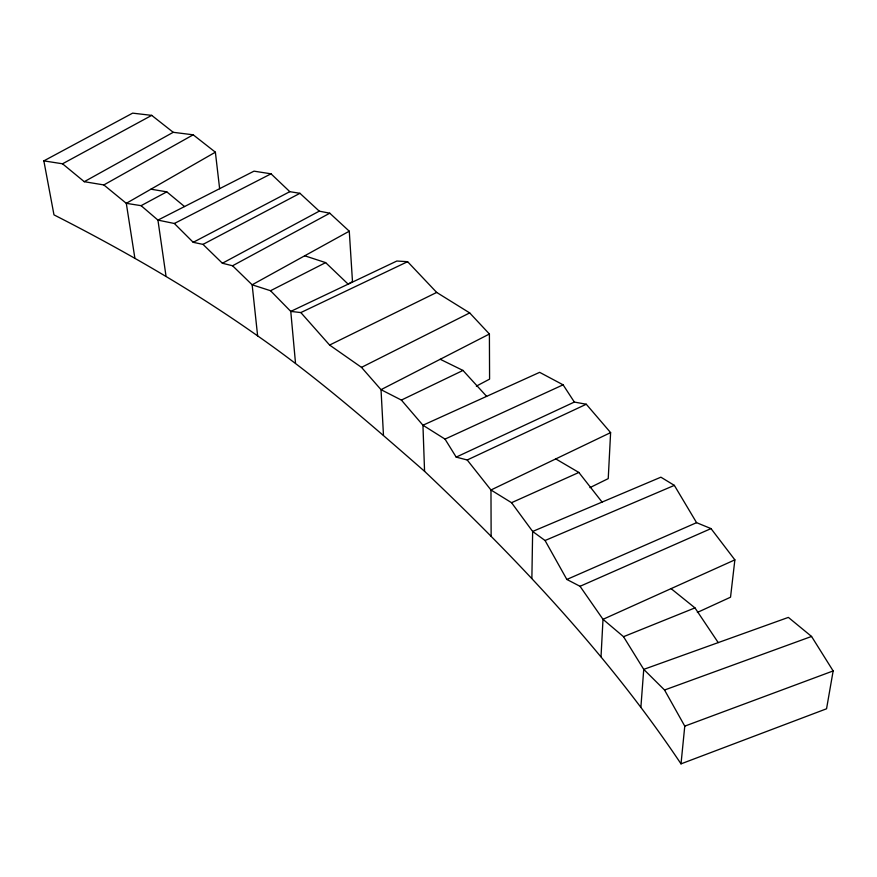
<?xml version="1.0" encoding="UTF-8"?>
<svg xmlns="http://www.w3.org/2000/svg" width="877" height="877" viewBox="0 0 877 877"><rect width="100%" height="100%" fill="white"/><g stroke="black" fill="none" stroke-linecap="round" stroke-linejoin="round"><path stroke-width="1.32" d="M531.879 578.075L532.646 531.451L511.554 502.696L490.967 489.991L467.211 459.986L456.193 457.114L445.023 439.103L422.944 425.224L401.392 400.076L381.024 389.673L361.499 367.364L329.599 345.056L300.844 312.574L290.769 311.401L270.533 290.725L252.148 284.795L232.569 265.764L222.385 263.243L203.004 244.387L193.214 242.315L174.359 223.492L157.937 220.105L141.098 205.667L126.299 203.332L103.848 184.937L84.269 181.692L62.53 163.791L43.85 160.875L53.979 214.865C124.479 250.778 192.951 290.221 257.63 335.88C316.498 376.836 370.609 424.194 424.567 471.311C518.789 560.589 608.682 655.667 681.012 763.856L826.551 708.78L833.15 670.938L811.554 636.45L788.368 617.397L643.74 669.37L640.912 706.906M456.193 457.114L574.347 402.061L586.274 404.242L610.611 432.613L608.232 478.623L589.936 487.634M601.019 656.709L603.003 619.326L580.037 586.296L566.849 579.456L545.066 540.517L532.646 531.451L660.896 477.187L674.347 485.376L696.579 522.67L711.006 528.59L734.871 559.866L730.53 597.204L697.347 612.442M681.012 763.856L684.773 726.134L664.547 690.013L643.74 669.37L623.525 636.691L603.003 619.326L734.871 559.866M43.85 160.875L132.635 113.144L151.721 115.369L173.229 132.306L193.192 134.806L215.38 152.192L126.299 203.332L134.915 258.441M347.774 284.301L352.488 281.616L349.276 231.199L329.774 213.21L319.261 211.149L299.945 193.313L289.805 191.668L271.026 173.821L254.001 171.158L157.937 220.105L165.939 275.619M103.848 184.937L193.192 134.806M84.269 181.692L173.229 132.306M349.276 231.199L252.148 284.795L257.63 335.88M62.53 163.791L151.721 115.369M232.569 265.764L329.774 213.21M141.098 205.667L166.773 191.844L184.532 206.555M222.385 263.243L319.261 211.149M476.343 386.143L489.585 379.138L489.399 334.016L469.688 312.914L436.691 292.436L407.597 261.686L396.842 261.028L290.769 311.401L295.494 362.979M203.004 244.387L299.945 193.313M193.214 242.315L289.805 191.668M174.359 223.492L271.026 173.821M489.399 334.016L381.024 389.673L383.468 435.222M270.533 290.725L325.641 262.618L348.158 284.159M361.499 367.364L469.688 312.914M329.599 345.056L436.691 292.436M401.392 400.076L462.99 370.445L486.636 396.36M610.611 432.613L490.967 489.991L491.142 536.264M300.844 312.574L407.597 261.686M467.211 459.986L586.274 404.242M445.023 439.103L563.1 384.828L574.347 402.061M511.554 502.696L578.864 472.462L602.071 502.072M580.037 586.296L711.006 528.59M566.849 579.456L696.579 522.67M545.066 540.517L674.347 485.376M623.525 636.691L694.968 607.893L718.219 642.611M684.773 726.134L833.15 670.938M664.547 690.013L811.554 636.45M150.932 189.191L166.773 191.844M304.714 255.788L325.641 262.618M440.221 359.274L462.99 370.445M563.1 384.828L539.64 372.341L422.944 425.224L424.567 471.311M555.777 458.912L578.864 472.462M671.069 588.631L694.968 607.893M215.38 152.192L219.645 188.796"/></g></svg>
